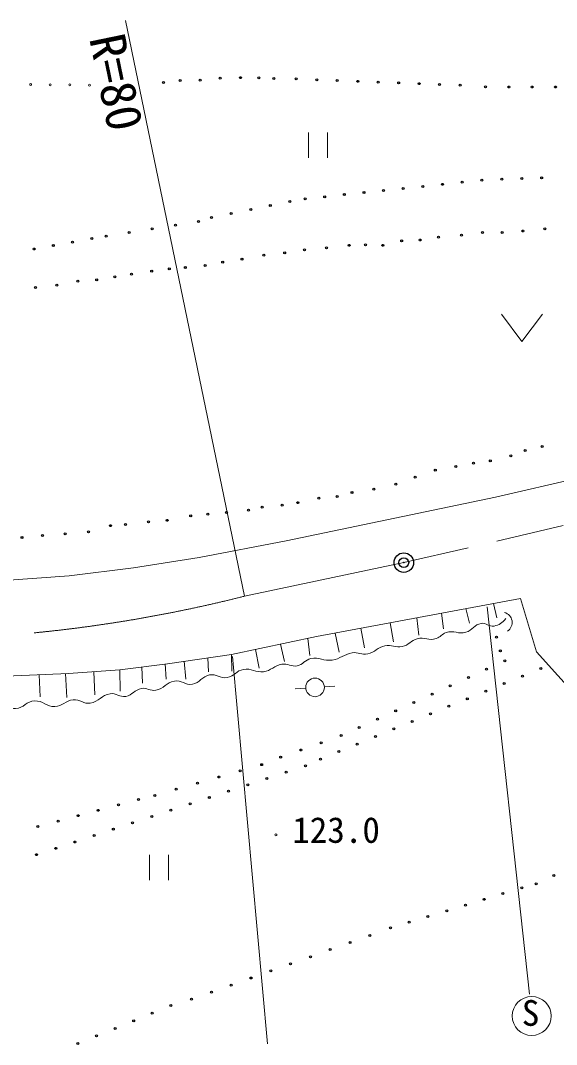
# Model space of a CAD drawing. Units: millimetres, scale not verified. Extents: x 40000 to 680000, y 20000 to 380000.
# Drawn here: x 441728 to 469192, y 254846 to 307317 of the extents above; entities that cross this region are included whole.
import ezdxf
from ezdxf.enums import TextEntityAlignment as Align

# ---------------------------------------------------------------- set-up
doc = ezdxf.new("R2010")
doc.units = ezdxf.units.MM
doc.header["$LTSCALE"] = 1000
doc.header["$PDMODE"] = 32
doc.header["$PDSIZE"] = 500
doc.linetypes.add('CHAIN', pattern=[18.5, 12, -1.5, 3.5, -1.5])
for name, color, linetype, lineweight in [('M-BGD', 7, 'Continuous', 13), ('M-BMK', 2, 'CHAIN', 13), ('M-BMK-SRVR', 3, 'Continuous', 25), ('M-STR-HTXT', 7, 'Continuous', 13)]:
    doc.layers.add(name, color=color, linetype=linetype, lineweight=lineweight)
doc.layers.add('M-BMK-HTXT', color=7, linetype='Continuous')
doc.styles.add('ＭＳ ゴシック', font='')
doc.styles.get('ＭＳ ゴシック').set_extended_font_data('MS Gothic')

msp = doc.modelspace()

# ---------------------------------------------------------------- linework, layer by layer
at = {"layer": 'M-BGD'}
for p, q in [((456482, 301584), (456482, 300284)), ((457457, 300284), (457457, 301584)), ((466366, 292263), (467416, 290863)), ((467416, 290863), (468466, 292263)), ((466071, 282892), (472653, 284417)), ((455346, 280663), (466071, 282892)), ((450887, 279801), (455346, 280663)), ((447523, 279275), (450887, 279801)), ((444221, 278855), (447523, 279275)), ((440646, 278602), (444221, 278855)), ((456886, 275748), (467338, 277704)), ((467338, 277704), (468158, 274975)), ((464553, 277183), (464736, 276436)), ((465630, 277268), (467814, 257432)), ((465962, 277446), (466138, 276716)), ((462034, 276711), (462138, 275819)), ((463301, 276948), (463400, 276146)), ((459171, 276176), (459362, 275164)), ((460667, 276455), (460848, 275482)), ((452533, 274823), (456886, 275748)), ((456447, 275655), (456549, 274772)), ((457852, 275929), (458053, 274949)), ((453768, 275085), (453960, 274136)), ((455050, 275358), (455249, 274473)), ((468158, 274975), (470419, 272452)), ((449253, 274360), (452533, 274823)), ((450109, 274481), (450202, 273566)), ((451322, 274652), (451361, 273949)), ((452533, 274823), (452558, 273977)), ((452591, 274723), (454382, 254875)), ((444184, 273855), (446813, 274045)), ((445482, 273949), (445538, 272772)), ((446813, 274045), (449253, 274360)), ((446813, 274045), (446838, 272959)), ((447943, 274191), (447978, 273361)), ((449138, 274345), (449184, 273566)), ((438065, 273603), (444184, 273855)), ((442679, 273793), (442734, 272669)), ((444034, 273849), (444099, 272632)), ((456343, 273107), (455809, 273066)), ((457829, 273203), (457295, 273172)), ((448345, 264559), (448345, 263259)), ((449320, 263259), (449320, 264559))]:
    msp.add_line(p, q, dxfattribs=at)
at = {"layer": 'M-BGD', "lineweight": 25}
for centre in [(451966, 304361), (452994, 304386), (453947, 304379), (454713, 304348), (455860, 304320), (449062, 304143), (449909, 304236), (450931, 304261), (456909, 304280), (457958, 304240), (459007, 304199), (460055, 304159), (461104, 304119), (462153, 304079), (463202, 304039), (464250, 303999), (465557, 303910), (466750, 303909), (467942, 303909), (469134, 303908), (465368, 299132), (466397, 299188), (467413, 299223), (468430, 299257), (460334, 298605), (461341, 298710), (462348, 298815), (463354, 298921), (464361, 299026), (455533, 298039), (456307, 298183), (457314, 298288), (458321, 298394), (459327, 298499), (453523, 297633), (454528, 297836), (450845, 297013), (451513, 297226), (452518, 297429), (447301, 296449), (448482, 296637), (449664, 296825), (465400, 296447), (466410, 296447), (467461, 296531), (468597, 296637), (444400, 295965), (445388, 296143), (446120, 296261), (461257, 296027), (462204, 296069), (463150, 296216), (464328, 296321), (442424, 295607), (443412, 295786), (455264, 295417), (456273, 295564), (457409, 295669), (458566, 295795), (459407, 295816), (460290, 295795), (452088, 294933), (453077, 295080), (454191, 295291), (447420, 294323), (448450, 294471), (449354, 294597), (450175, 294660), (451184, 294765), (444665, 293966), (445632, 294029), (446557, 294176), (442499, 293629), (443592, 293756), (468450, 285491), (466851, 285007), (467587, 285281), (464033, 284460), (464938, 284629), (465800, 284755), (461951, 283914), (462982, 284271), (459827, 283304), (460963, 283556), (457009, 282841), (457956, 282925), (458713, 283135), (454107, 282378), (455138, 282484), (455937, 282610), (450448, 281937), (451331, 282021), (452278, 282105), (453413, 282231), (446347, 281432), (447104, 281495), (448282, 281621), (449249, 281705), (441805, 280822), (442856, 280927), (444013, 281011), (445212, 281117), (466116, 275713), (466313, 275012), (466543, 274506), (465611, 274078), (468385, 274112), (464679, 273651), (466504, 273338), (467444, 273725), (463747, 273223), (465563, 272951), (461883, 272368), (462815, 272795), (464622, 272564), (460951, 271940), (462740, 271790), (463681, 272177), (460019, 271513), (461800, 271402), (459087, 271085), (460859, 271015), (457129, 270311), (458164, 270685), (458977, 270241), (459918, 270628), (456093, 269938), (458036, 269854), (454084, 269185), (455058, 269565), (456325, 269129), (457096, 269467), (452989, 268870), (455341, 268804), (450799, 268239), (451894, 268554), (453373, 268153), (454357, 268478), (448609, 267608), (449704, 267924), (452389, 267827), (446745, 267121), (447775, 267396), (450421, 267177), (451405, 267502), (444684, 266572), (445714, 266846), (448454, 266526), (449438, 266851), (442623, 266023), (443653, 266297), (447470, 266200), (445502, 265550), (446486, 265875), (444518, 265224), (442550, 264574), (443534, 264899), (469056, 263512), (467409, 262873), (468153, 263078), (466448, 262579), (464527, 261993), (465487, 262286), (462605, 261407), (463566, 261700), (460683, 260821), (461644, 261114), (459626, 260436), (457597, 259709), (458612, 260072), (456583, 259345), (455568, 258982), (453539, 258254), (454554, 258618), (452525, 257891), (450496, 257164), (451511, 257527), (449436, 256839), (447528, 256062), (448482, 256451), (446575, 255673), (445621, 255285), (444667, 254896)]:
    msp.add_circle(centre, 50, dxfattribs=at)
at = {"layer": 'M-BGD'}
for centre, radius in [((442251, 304036), 50), ((443256, 304026), 50), ((444262, 304016), 50), ((445267, 304006), 50), ((456819, 273144), 477), ((454818, 265587), 51.9), ((467920, 256308), 1000)]:
    msp.add_circle(centre, radius, dxfattribs=at)
msp.add_arc((466384, 276470), 534, 304.7063, 74.2183, dxfattribs=at)
msp.add_open_spline([(404120, 277751), (404410, 277585), (404510, 277520), (404784, 277433), (405001, 277365), (405140, 277390), (405354, 277312), (405653, 277203), (405753, 276980), (406064, 276910), (406363, 276842), (406554, 276973), (406849, 276891), (407246, 276782), (407365, 276494), (407747, 276340), (408065, 276211), (408306, 276320), (408607, 276153), (408819, 276034), (408809, 275801), (409027, 275695), (409327, 275549), (409566, 275739), (409878, 275620), (410295, 275461), (410365, 275071), (410787, 274928), (411079, 274830), (411277, 274946), (411572, 274860), (411932, 274755), (412035, 274472), (412395, 274368), (412730, 274271), (412962, 274453), (413286, 274324), (413600, 274199), (413615, 273863), (413934, 273751), (414301, 273622), (414540, 273906), (414925, 273850), (415408, 273781), (415588, 273423), (416071, 273352), (416430, 273299), (416644, 273470), (417000, 273396), (417463, 273299), (417576, 272884), (418034, 272766), (418418, 272668), (418669, 272879), (419050, 272766), (419429, 272654), (419544, 272356), (419928, 272262), (420260, 272180), (420463, 272363), (420801, 272311), (421109, 272264), (421243, 272061), (421555, 272050), (421844, 272039), (421977, 272296), (422265, 272262), (422543, 272229), (422600, 271934), (422876, 271888), (423202, 271834), (423368, 272093), (423698, 272087), (424065, 272080), (424229, 271801), (424595, 271813), (424865, 271821), (424993, 271984), (425262, 271994), (425702, 272010), (425912, 271711), (426353, 271707), (426749, 271703), (426948, 271967), (427343, 271931), (427622, 271906), (427730, 271672), (428010, 271670), (428279, 271667), (428378, 271917), (428646, 271931), (428970, 271948), (429118, 271705), (429443, 271695), (429778, 271683), (429931, 271927), (430266, 271938), (430660, 271950), (430849, 271665), (431244, 271682), (431561, 271696), (431712, 271887), (432029, 271894), (432468, 271903), (432662, 271549), (433101, 271557), (433446, 271564), (433597, 271853), (433942, 271832), (434239, 271813), (434342, 271533), (434640, 271526), (434971, 271519), (435107, 271791), (435437, 271813), (435786, 271836), (435969, 271607), (436316, 271645), (436671, 271683), (436780, 271997), (437132, 272056), (437582, 272131), (437828, 271773), (438279, 271838), (438622, 271887), (438738, 272200), (439085, 272208), (439428, 272215), (439581, 271928), (439924, 271946), (440233, 271962), (440348, 272228), (440657, 272249), (440986, 272272), (441150, 272033), (441480, 272056), (441891, 272085), (442045, 272439), (442458, 272455), (442875, 272471), (443069, 272150), (443486, 272162), (443878, 272173), (444037, 272474), (444427, 272511), (444775, 272543), (444960, 272278), (445305, 272336), (445739, 272410), (445888, 272748), (446321, 272822), (446635, 272876), (446813, 272622), (447125, 272685), (447467, 272755), (447581, 273017), (447922, 273090), (448208, 273152), (448378, 272939), (448664, 272997), (449069, 273078), (449204, 273394), (449611, 273470), (449971, 273538), (450174, 273242), (450533, 273308), (450917, 273380), (451029, 273710), (451412, 273782), (451762, 273848), (451963, 273595), (452315, 273651), (452678, 273709), (452795, 274007), (453157, 274069), (453553, 274136), (453779, 273894), (454178, 273944), (454574, 273993), (454725, 274280), (455119, 274336), (455425, 274380), (455601, 274193), (455904, 274249), (456208, 274306), (456300, 274559), (456602, 274623), (457022, 274713), (457274, 274482), (457699, 274542), (458120, 274601), (458301, 274851), (458721, 274916), (459030, 274963), (459214, 274792), (459518, 274860), (459889, 274942), (460025, 275198), (460397, 275277), (460738, 275350), (460948, 275157), (461288, 275234), (461618, 275308), (461729, 275545), (462054, 275639), (462419, 275744), (462667, 275523), (463027, 275645), (463248, 275720), (463316, 275882), (463537, 275957), (463913, 276084), (464173, 275856), (464553, 275969), (464889, 276068), (464980, 276370), (465326, 276424), (465589, 276465), (465730, 276242), (465993, 276287), (466265, 276333), (466394, 276467), (466591, 276667)], degree=3, knots=[0, 0, 0, 0, 1, 1, 1, 2, 2, 2, 3, 3, 3, 4, 4, 4, 5, 5, 5, 6, 6, 6, 7, 7, 7, 8, 8, 8, 9, 9, 9, 10, 10, 10, 11, 11, 11, 12, 12, 12, 13, 13, 13, 14, 14, 14, 15, 15, 15, 16, 16, 16, 17, 17, 17, 18, 18, 18, 19, 19, 19, 20, 20, 20, 21, 21, 21, 22, 22, 22, 23, 23, 23, 24, 24, 24, 25, 25, 25, 26, 26, 26, 27, 27, 27, 28, 28, 28, 29, 29, 29, 30, 30, 30, 31, 31, 31, 32, 32, 32, 33, 33, 33, 34, 34, 34, 35, 35, 35, 36, 36, 36, 37, 37, 37, 38, 38, 38, 39, 39, 39, 40, 40, 40, 41, 41, 41, 42, 42, 42, 43, 43, 43, 44, 44, 44, 45, 45, 45, 46, 46, 46, 47, 47, 47, 48, 48, 48, 49, 49, 49, 50, 50, 50, 51, 51, 51, 52, 52, 52, 53, 53, 53, 54, 54, 54, 55, 55, 55, 56, 56, 56, 57, 57, 57, 58, 58, 58, 59, 59, 59, 60, 60, 60, 61, 61, 61, 62, 62, 62, 63, 63, 63, 64, 64, 64, 65, 65, 65, 66, 66, 66, 67, 67, 67, 68, 68, 68, 69, 69, 69, 70, 70, 70, 71, 71, 71, 72, 72, 72, 73, 73, 73, 74, 74, 74, 74], dxfattribs=at)
at = {"layer": 'M-BMK'}
for p, q in [((482686, 284493), (461367, 279537)), ((461367, 279537), (453210, 277818))]:
    msp.add_line(p, q, dxfattribs=at)
msp.add_arc((435277, 348837), 73248, 246.65543, 284.17125, dxfattribs=at)
at = {"layer": 'M-BMK-SRVR'}
msp.add_circle((461367, 279537), 500, dxfattribs=at)
msp.add_point((461367, 279537), dxfattribs=at)
at = {"layer": 'M-STR-HTXT'}
msp.add_line((453210, 277818), (447116, 307317), dxfattribs=at)

# ---------------------------------------------------------------- texts
at = {"layer": 'M-BGD', "style": 'ＭＳ ゴシック'}
msp.add_text('S', height=1320, dxfattribs=at).set_placement((467415, 255407), align=Align.BOTTOM_LEFT)
at = {"layer": 'M-BMK-HTXT', "style": 'ＭＳ ゴシック'}
msp.add_text('123.0', height=1320, dxfattribs=at).set_placement((455654, 264783), align=Align.BOTTOM_LEFT)
at = {"layer": 'M-STR-HTXT', "style": 'ＭＳ ゴシック'}
msp.add_text('R=80', height=1833, rotation=281.672, dxfattribs=at).set_placement((445210, 303858), align=Align.BOTTOM_CENTER)

doc.saveas('drawing.dxf')
